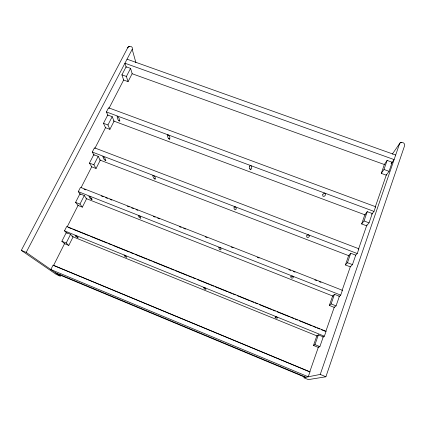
<?xml version="1.0" encoding="UTF-8"?>
<svg xmlns="http://www.w3.org/2000/svg" width="426" height="426" viewBox="0 0 426 426"><rect width="100%" height="100%" fill="white"/><g stroke="black" fill="none" stroke-linecap="round" stroke-linejoin="round"><path stroke-width="0.64" d="M399.428 144.116L399.79 143.253A2.412 2.119 21.5 0 1 401.196 142.46L401.329 142.449M325.895 376.77L320.245 374.422L303.679 377.697L308.36 379.614L325.895 376.77L404.588 145.729A2.705 2.37 21.5 0 0 402.81 142.582A2.737 2.402 21.5 0 0 401.462 142.422L401.138 142.481A2.737 2.402 21.5 0 0 399.636 143.541L392.303 154.143M320.245 374.422L399.647 143.487L399.497 143.812M369.054 222.851L372.276 213.527L367.249 211.658L364.842 214.784L361.642 223.943L366.6 225.807L369.054 222.851L364.006 220.961L361.642 223.943M375.184 207.254L386.558 174.303M371.696 214.251L373.991 211.403L375.604 206.722L108.571 107.783L106.42 111.931L107.938 115.441M389.06 171.321L392.186 162.242L387.127 160.432L384.374 164.447L381.265 173.366L386.254 175.177L389.06 171.321L383.98 169.489L381.265 173.366M336.061 305.873L339.405 296.251L334.479 294.307L332.658 295.985L329.341 305.431L334.202 307.364L336.061 305.873L331.108 303.908L329.341 305.431M383.98 169.489L387.127 160.432M342.035 290.607L350.502 266.239M338.878 296.709L340.715 295.122L342.392 290.292L80.493 187.355L78.299 191.641L80.487 194.575M352.446 264.631L355.731 255.158L350.752 253.246L348.644 255.637L345.385 264.945L350.294 266.841L352.446 264.631L347.446 262.704L345.385 264.945M358.5 249.199L366.919 224.891M355.593 255.307L357.238 253.534L358.884 248.779L94.46 147.822L92.288 152.039L94.114 155.277M309.734 371.882L318.499 346.812M319.857 346.626L323.265 336.865L318.382 334.884L316.848 335.864L313.472 345.443L318.291 347.414L319.857 346.626L314.958 344.629L313.472 345.443M364.006 220.961L367.249 211.658M325.794 331.487L334.303 307.077M322.738 337.168L324.372 336.21L326.082 331.311L66.706 226.467L64.496 230.823L67.127 233.427M331.108 303.908L334.479 294.307M347.446 262.704L350.752 253.246M314.958 344.629L318.382 334.884M127.63 47.909L128.093 47.142A2.215 1.901 -11 0 1 129.515 46.434L129.642 46.429M127.922 47.35L21.3 250.371L56.243 274.424L60.258 276.154L60.796 274.855M68.799 245.429L73.102 236.856L70.583 234.321L66.27 232.569L61.871 241.254L64.539 243.688L68.799 245.429L66.2 243.028L61.871 241.254M66.2 243.028L70.583 234.321M82.335 207.164L86.595 198.718L84.284 195.55L79.928 193.83L75.572 202.382L78.033 205.454L82.335 207.164L79.944 204.123L75.572 202.382M64.539 243.677L53.559 265.467L309.122 371.626M96.047 168.499L100.27 160.181L98.172 156.358L93.773 154.675L89.46 163.094L91.707 166.816L96.047 168.499L93.869 164.793L89.46 163.094M67.148 226.92L78.187 205.151M79.944 204.123L84.284 195.55M109.897 129.344L114.077 121.16L112.198 116.676L107.757 115.02L103.481 123.3L105.515 127.699L109.897 129.344L107.938 124.972L103.481 123.3M81.217 187.36L91.712 166.806M93.869 164.793L98.172 156.358M94.828 148.493L105.675 127.39M107.938 124.972L112.198 116.676M128.056 81.638L132.156 73.666L130.569 68.384L126.107 66.781L121.911 74.843L123.646 80.04L128.056 81.638L126.394 76.462L130.569 68.384M108.891 108.545L123.721 79.891M60.21 276.043L26.183 252.4L132.193 49.32A2.476 2.125 -10.9 0 0 130.995 46.541A2.513 2.157 -11 0 0 129.77 46.407L129.456 46.455A2.513 2.157 -11 0 0 127.906 47.398L127.741 47.637M391.121 163.738L392.186 162.242M391.159 163.722L394.109 159.58L124.935 63.218L126.24 67.388M127.044 59.177L395.674 155.027M132.113 73.725L384.934 164.729M121.911 74.843L126.394 76.462M106.42 111.931L373.991 211.403M113.444 120.925L365.428 215.002M92.288 152.039L357.238 253.534M99.668 159.947L349.187 255.85M84.013 189.165L85.871 189.895M101.34 195.976L103.193 196.705M105.669 197.68L107.528 198.41M110.004 199.384L111.857 200.113M127.326 206.195L129.184 206.924M131.655 207.899L133.514 208.628M135.99 209.597L137.843 210.327M153.312 216.413L155.17 217.143M157.647 218.112L159.5 218.842M179.303 226.627L181.156 227.356M183.633 228.331L185.491 229.06M205.289 236.845L207.148 237.575M231.281 247.064L233.134 247.794M257.267 257.277L259.125 258.012M288.823 269.685L290.681 270.414M293.157 271.389L295.01 272.118M314.809 279.903L316.667 280.633M319.143 281.607L320.996 282.337M78.299 191.641L340.715 295.122M86.015 198.489L333.18 296.187M68.378 227.415L71.456 228.661M72.692 229.156L89.316 235.882M90.546 236.377L107.176 243.102M108.406 243.597L111.49 244.844M112.72 245.344L129.344 252.064M130.58 252.565L133.657 253.805M134.888 254.306L147.204 259.285M148.434 259.785L151.518 261.026M152.748 261.527L169.378 268.247M170.608 268.747L173.686 269.993M174.916 270.489L187.232 275.468M188.468 275.968L191.546 277.209M192.776 277.709L195.241 278.705M197.089 279.451L209.406 284.43M210.636 284.93L213.714 286.176M214.949 286.671L227.266 291.65M228.496 292.151L231.574 293.397M232.804 293.892L235.269 294.888M237.117 295.633L249.434 300.618M250.664 301.113L253.742 302.359M254.977 302.854L257.437 303.85M259.285 304.601L271.602 309.58M272.837 310.075L275.297 311.071M277.145 311.821L289.462 316.8M290.692 317.295L293.775 318.541M295.005 319.042L297.47 320.038M299.318 320.783L311.63 325.762M312.865 326.263L315.943 327.503M317.173 328.004L319.638 329M321.486 329.745L325.182 331.242M64.496 230.823L324.372 336.21M71.935 236.382L317.327 336.055M21.3 250.371L26.183 252.4M55.545 272.8L305.98 377.239M56.903 273.748L305.325 377.372M132.193 49.32L135.905 62.622M92.075 199.416A1.214 1.166 -69.8 0 1 90.988 198.99M155.352 179.042A1.235 1.203 -61.3 0 1 154.223 178.606M105.93 160.453A1.219 1.171 -62.6 0 1 104.833 160.032M250.978 169.362A1.273 1.257 -31.1 0 1 249.796 168.92M169.841 139.126A1.246 1.209 -51.5 0 1 168.707 138.706M119.93 121.005A1.225 1.177 -55.8 0 1 118.822 120.59M91.878 198.963L91.872 199.363L91.473 199.352L89.992 198.218L88.89 196.264L89.992 196.695L91.878 198.963M102.932 156.709L103.885 159.111L105.744 160.362L104.812 157.982L103.353 156.672L102.932 156.709M275.132 317.035L275.936 318.137L277.528 318.009L276.735 316.891L275.132 317.035M117.118 116.655L117.917 119.509L118.646 120.451L119.754 120.867L118.971 118.034L117.56 116.564L117.118 116.655M203.793 287.699L204.48 289.03L205.987 289.361L205.311 288.035L203.793 287.699M290.846 276.639L290.75 277.182L291.528 278.072L292.838 278.008L293.269 277.592L293.131 276.517L292.593 276.144L291.911 276.037L290.846 276.639M218.868 247.655L219.395 249.434L220.556 249.892L220.961 249.636L220.902 248.459L220.45 247.852L219.848 247.458L218.868 247.655M306.741 235.77L306.779 237.133L307.993 237.596L309.185 236.707L309.361 235.988L308.637 234.918L307.934 234.859L306.741 235.77M234.124 207.153L234.076 208.676L234.486 209.39L235.658 209.837L236.302 208.761L235.77 207.212L235.184 206.775L234.124 207.153M322.844 194.373L322.77 196.04L323.994 196.492L325.315 195.294L325.56 194.394L324.894 193.148L324.165 193.148L322.844 194.373M249.572 166.129L249.391 167.993L249.758 168.834L250.946 169.276L251.702 167.892L251.276 166.044L250.701 165.57L249.572 166.129M309.974 371.823L308.238 376.797L50.854 269.546L53.085 265.126L309.974 371.823M167.737 134.983L167.498 135.596L167.988 137.678L168.579 138.583L169.718 139.009L169.883 137.438L169.489 136.336L168.249 134.92L167.737 134.983M153.04 175.517L152.849 176.002L153.451 177.743L154.084 178.531L155.213 178.963L155.272 177.69L154.819 176.758L153.53 175.501L153.04 175.517M138.509 215.535L139.073 217.308L140.857 218.421L140.314 216.669L138.509 215.535M124.158 255.115L124.877 256.447L126.687 257.453L125.989 256.138L124.158 255.115M75.418 235.445L75.035 235.392L75.535 236.244L78.182 237.958L76.962 236.451L75.418 235.445"/></g></svg>
